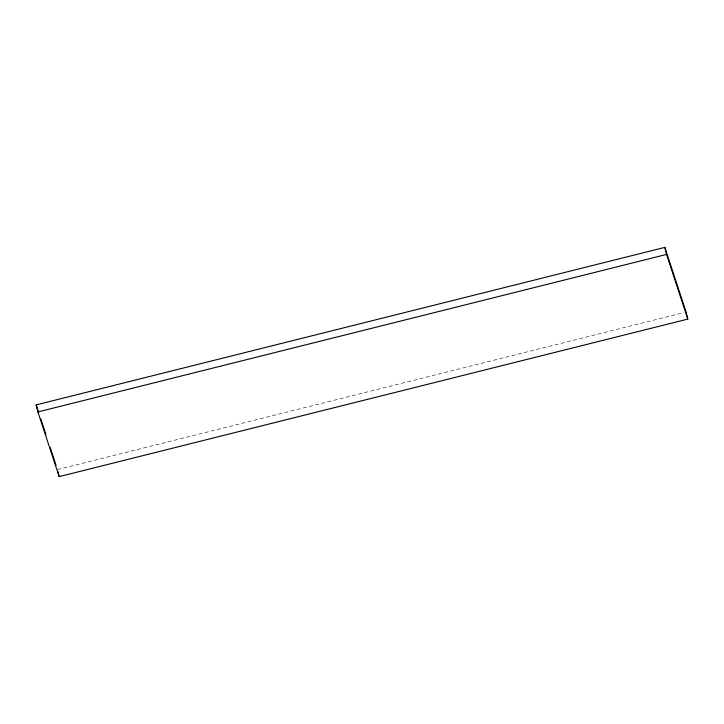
<?xml version="1.0" encoding="UTF-8"?>
<svg xmlns="http://www.w3.org/2000/svg" width="724" height="724" viewBox="0 0 724 724"><rect width="100%" height="100%" fill="white"/><g stroke="black" fill="none" stroke-linecap="round" stroke-linejoin="round"><path stroke-width="0.54" stroke-dasharray="3.62 2.71" d="M57.458 469.568L683.909 312.596"/><path stroke-width="1.09" d="M36.2 404.897L664.84 247.382L686.108 312.053L687.8 319.103L59.16 476.618L37.892 411.947L36.2 404.897L38.644 412.318M37.892 411.947L666.542 254.432L687.8 319.103M40.734 418.68L45.956 434.581M50.146 447.305L56.065 465.333M664.84 247.382L666.542 254.432M57.947 471.586L59.16 476.618"/></g></svg>
